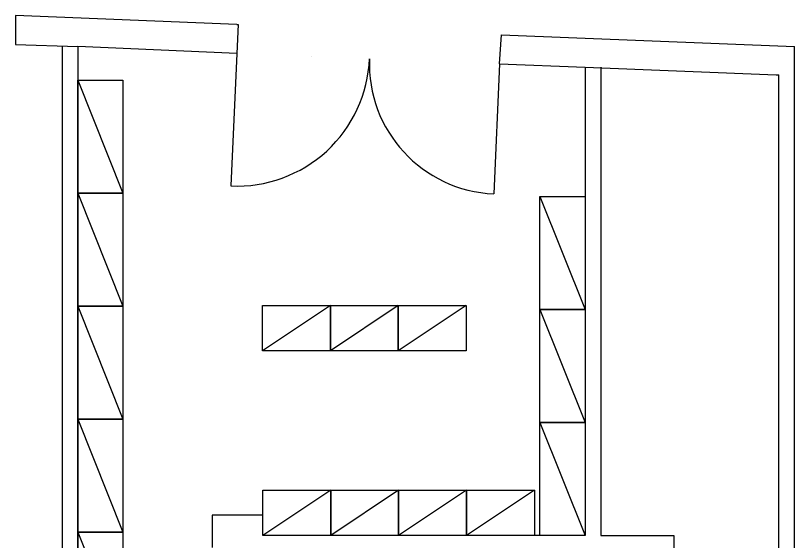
# Model space of a CAD drawing. Header units: millimetres. Extents: x 56918 to 63805, y 98050 to 121723.
# Drawn here: x 56918 to 63805, y 117070 to 121723 of the extents above; entities that cross this region are included whole.
import ezdxf

# ---------------------------------------------------------------- set-up
doc = ezdxf.new("R2010")
doc.units = ezdxf.units.MM
doc.header["$MEASUREMENT"] = 0
for name, color, linetype in [('_Co MUEBLE NO CONCEP', 181, 'Continuous'), ('_Co MUROS', 1, 'Continuous'), ('_Co PUERTAS', 70, 'Continuous')]:
    doc.layers.add(name, color=color, linetype=linetype)

msp = doc.modelspace()

# ---------------------------------------------------------------- linework, layer by layer
at = {"layer": '_Co MUEBLE NO CONCEP'}
for points in [[(57467.7, 121152.8), (57867.7, 121152.8), (57867.7, 120152.8), (57467.7, 120152.8)], [(57467.7, 120152.8), (57867.7, 120152.8), (57867.7, 119152.8), (57467.7, 119152.8)], [(61554.7, 120122.1), (61954.7, 120122.1), (61954.7, 119122.1), (61554.7, 119122.1)], [(57467.7, 119152.8), (57867.7, 119152.8), (57867.7, 118152.8), (57467.7, 118152.8)], [(59701.4, 119156.7), (59701.4, 118756.7), (59101.4, 118756.7), (59101.4, 119156.7)], [(60301.4, 119156.7), (60301.4, 118756.7), (59701.4, 118756.7), (59701.4, 119156.7)], [(60901.4, 119156.7), (60901.4, 118756.7), (60301.4, 118756.7), (60301.4, 119156.7)], [(61554.7, 119122.1), (61954.7, 119122.1), (61954.7, 118122.1), (61554.7, 118122.1)], [(57467.7, 118152.8), (57867.7, 118152.8), (57867.7, 117152.8), (57467.7, 117152.8)], [(61554.7, 118122.1), (61954.7, 118122.1), (61954.7, 117122.1), (61554.7, 117122.1)], [(59705.5, 117522.1), (59705.5, 117122.1), (59105.5, 117122.1), (59105.5, 117522.1)], [(60305.5, 117522.1), (60305.5, 117122.1), (59705.5, 117122.1), (59705.5, 117522.1)], [(60905.5, 117522.1), (60905.5, 117122.1), (60305.5, 117122.1), (60305.5, 117522.1)], [(61505.5, 117522.1), (61505.5, 117122.1), (60905.5, 117122.1), (60905.5, 117522.1)], [(57467.7, 117152.8), (57867.7, 117152.8), (57867.7, 116152.8), (57467.7, 116152.8)]]:
    msp.add_lwpolyline(points, close=True, dxfattribs=at)
for points in [[(57467.7, 121152.8), (57867.7, 120152.8)], [(57467.7, 120152.8), (57867.7, 119152.8)], [(61554.7, 120122.1), (61954.7, 119122.1)], [(57467.7, 119152.8), (57867.7, 118152.8)], [(59701.4, 119156.7), (59101.4, 118756.7)], [(60301.4, 119156.7), (59701.4, 118756.7)], [(60901.4, 119156.7), (60301.4, 118756.7)], [(61554.7, 119122.1), (61954.7, 118122.1)], [(57467.7, 118152.8), (57867.7, 117152.8)], [(61554.7, 118122.1), (61954.7, 117122.1)], [(59705.5, 117522.1), (59105.5, 117122.1)], [(60305.5, 117522.1), (59705.5, 117122.1)], [(60905.5, 117522.1), (60305.5, 117122.1)], [(61505.5, 117522.1), (60905.5, 117122.1)], [(57467.7, 117152.8), (57867.7, 116152.8)]]:
    msp.add_lwpolyline(points, dxfattribs=at)
at = {"layer": '_Co MUROS'}
for p, q in [((58874.2, 121645.3), (56918.3, 121723.2)), ((56918.3, 121723.2), (56918.3, 121466.3)), ((58874.2, 121645.3), (58885.4, 121644.8)), ((61197.9, 121295.9), (61214.4, 121552.1)), ((61214.4, 121552.1), (63804.7, 121448.9)), ((56918.3, 121466.3), (57467.7, 121449.9)), ((57329.8, 121449.9), (57329.8, 98049.8)), ((58874.2, 121388.4), (57467.7, 121449.9)), ((57467.7, 121449.9), (57467.7, 98455.1)), ((63804.7, 98049.8), (63804.7, 121448.9)), ((61197.9, 121295.9), (61954.7, 121265.7)), ((61954.7, 121265.7), (61954.7, 117122.1)), ((61954.7, 121265.7), (63642.3, 121198.5)), ((62092.5, 121265.7), (62092.5, 117122.1)), ((63642.3, 121198.5), (63666.9, 121197.6)), ((63666.9, 98453.4), (63666.9, 121197.6)), ((59105.5, 117301.1), (58656.4, 117301.1)), ((58656.4, 117301.1), (58656.4, 117017.4)), ((59105.5, 117122.1), (59105.5, 117301.1)), ((61954.7, 117122.1), (59105.5, 117122.1)), ((62092.5, 117122.1), (62739.3, 117122.1)), ((62739.3, 117122.1), (62739.3, 115084))]:
    msp.add_line(p, q, dxfattribs=at)
for points in [[(58885.4, 121644.8), (58874.2, 121388.4)], [(59536.4, 121359.5), (59536.6, 121362)]]:
    msp.add_lwpolyline(points, dxfattribs=at)
at = {"layer": '_Co PUERTAS'}
for p, q in [((58874.2, 121388.4), (58822.9, 120215.5)), ((61197.9, 121295.9), (61147.6, 120145.5))]:
    msp.add_line(p, q, dxfattribs=at)
for centre, radius, start, end in [((58874.2, 121388.4), 1174, 267.4964, 357.7196), ((61197.9, 121295.9), 1151.5, 177.7196, 267.4964)]:
    msp.add_arc(centre, radius, start, end, dxfattribs=at)

doc.saveas('drawing.dxf')
